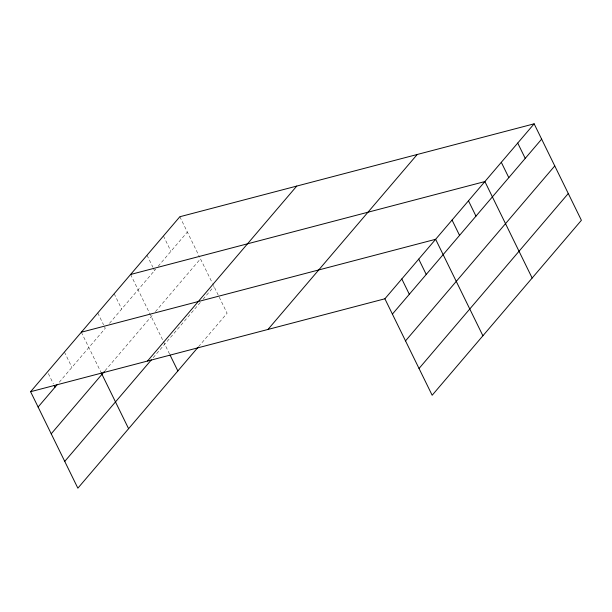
<?xml version="1.0" encoding="UTF-8"?>
<svg xmlns="http://www.w3.org/2000/svg" width="612" height="612" viewBox="0 0 612 612"><rect width="100%" height="100%" fill="white"/><g stroke="black" fill="none" stroke-linecap="round" stroke-linejoin="round"><path stroke-width="0.46" stroke-dasharray="3.06 2.29" d="M59.249 382.232L105.264 328.292L104.017 325.737M109.517 323.297L155.731 269.127M158.164 266.274L187.349 232.063M105.012 370.75L152.434 315.157M155.471 311.592L200.468 258.845L212.349 283.088M153.184 357.714L200.606 302.114M203.039 299.268L213.986 286.439M198.525 346.721L227.106 313.214L212.754 283.93M179.844 216.74L199.65 257.17M163.427 235.98L170.932 251.303M147.01 255.227L152.847 267.146M153.26 267.995L154.515 270.55M130.593 274.474L163.098 340.83M163.503 341.664L169.654 354.218M114.176 293.722L121.681 309.045M97.759 312.969L103.596 324.888M81.342 332.209L100.735 371.805M64.428 352.045L71.933 367.361M48.348 373.572L53.351 383.785"/><path stroke-width="0.92" d="M197.921 347.432L77.862 488.177L30.6 391.703L179.844 216.74L534.138 123.823L581.4 220.297L432.156 395.26L384.894 298.786L534.138 123.823M38.105 407.026L57.436 384.359M51.224 433.801L104.4 371.469M147.515 361.034L296.759 186.071M64.742 461.394L151.363 359.856M267.98 329.447L417.216 154.484M392.399 314.109L541.643 139.146M405.519 340.884L554.763 165.921M419.036 368.478L568.28 193.514M130.593 274.474L484.888 181.557L532.149 278.039M81.342 332.209L435.637 239.292L482.899 335.774M30.6 391.703L384.894 298.786M517.721 143.063L525.226 158.386M501.304 162.31L508.809 177.633M468.471 200.805L475.975 216.128M452.054 220.052L459.558 235.375M418.723 259.121L426.227 274.444M401.809 278.957L409.313 294.273M170.067 355.052L177.855 370.956M101.148 372.647L128.604 428.691M54.185 385.491L55.019 387.197"/></g></svg>
